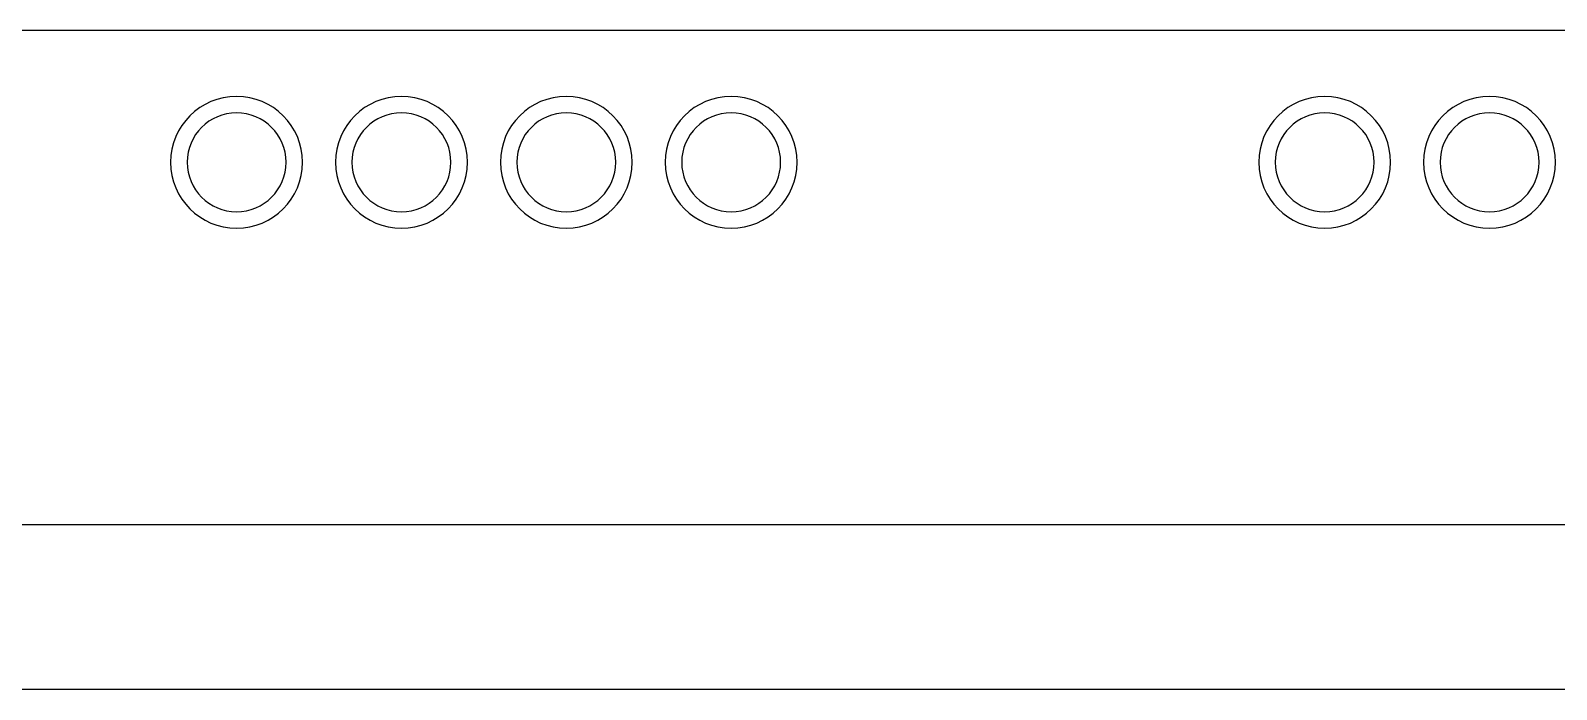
# Model space of a CAD drawing. Extents: x 264552 to 265252, y 364708 to 365908.
# Drawn here: x 265067.04 to 265113.32, y 365011.88 to 365031.88 of the extents above; entities that cross this region are included whole.
import ezdxf

# ---------------------------------------------------------------- set-up
doc = ezdxf.new("R2010")
doc.units = 0
doc.header["$MEASUREMENT"] = 0
doc.layers.add('PV-115', color=7, linetype='Continuous')

# ---------------------------------------------------------------- blocks, each defined once
blk = doc.blocks.new('Manufacturer光辉PartName智能照明控制模块Series12位ShellFrameLimitingCurrentRemarkPartTypeMinCurrent0MaxCurrent0PolesMinPower0MaxPower0LibType2DelFlgfalseUpdateDate')
at = {"layer": 'PV-115'}
for p, q in [((108, 52), (-108, 52)), ((108, 37), (-108, 37)), ((108, 32), (-108, 32))]:
    blk.add_line(p, q, dxfattribs=at)
for centre, radius, start, end in [((-24, 48), 2, 0, 180), ((-19, 48), 2, 0, 180), ((-14, 48), 2, 0, 180), ((-9, 48), 2, 0, 180), ((9, 48), 2, 0, 180), ((14, 48), 2, 0, 180), ((-24, 48), 1.5, 0, 180), ((-19, 48), 1.5, 0, 180), ((-14, 48), 1.5, 0, 180), ((-9, 48), 1.5, 0, 180), ((9, 48), 1.5, 0, 180), ((14, 48), 1.5, 0, 180), ((-24, 48), 2, 180, 0), ((-24, 48), 1.5, 180, 0), ((-19, 48), 2, 180, 0), ((-19, 48), 1.5, 180, 0), ((-14, 48), 2, 180, 0), ((-14, 48), 1.5, 180, 0), ((-9, 48), 2, 180, 0), ((-9, 48), 1.5, 180, 0), ((9, 48), 2, 180, 0), ((9, 48), 1.5, 180, 0), ((14, 48), 2, 180, 0), ((14, 48), 1.5, 180, 0)]:
    blk.add_arc(centre, radius, start, end, dxfattribs=at)

msp = doc.modelspace()

# ---------------------------------------------------------------- block references
msp.add_blockref('Manufacturer光辉PartName智能照明控制模块Series12位ShellFrameLimitingCurrentRemarkPartTypeMinCurrent0MaxCurrent0PolesMinPower0MaxPower0LibType2DelFlgfalseUpdateDate', (265097.293, 364979.885))

doc.saveas('drawing.dxf')
